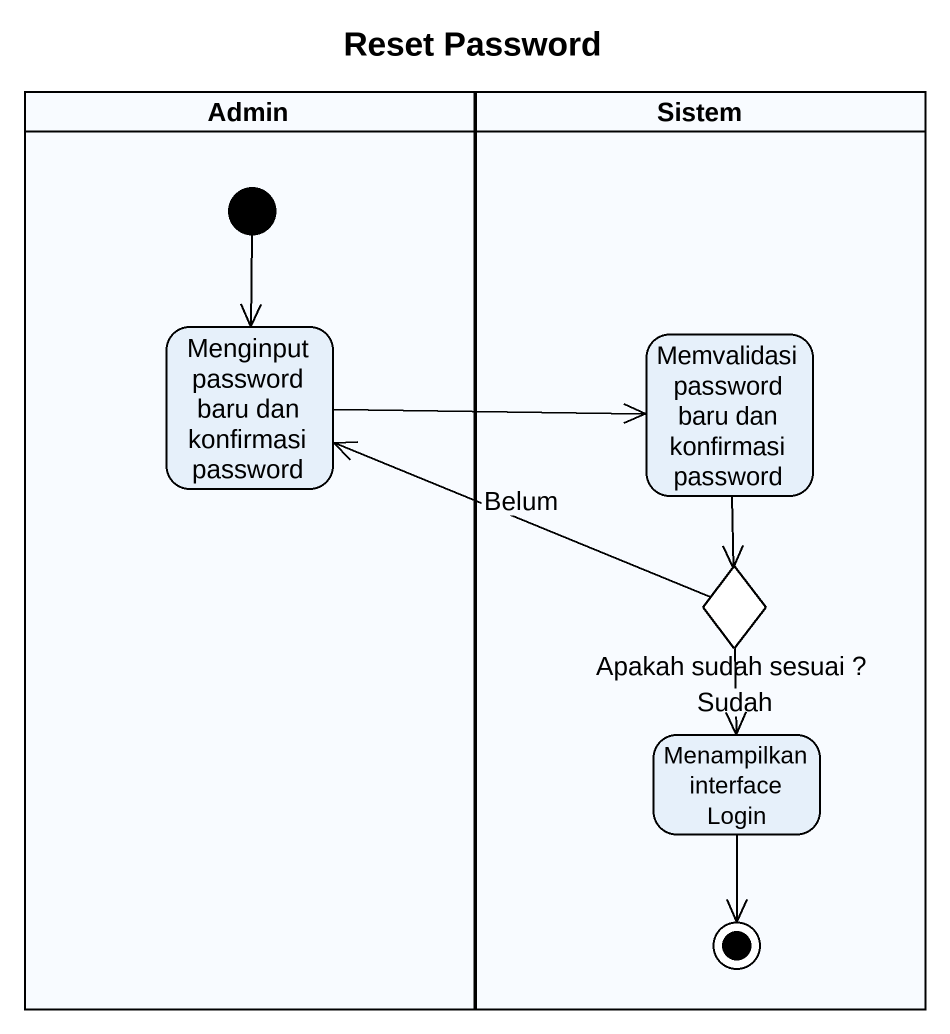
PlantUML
@startuml
title Reset Password
hide empty description
state Admin <<partition>> {
  state "Menginput password baru dan konfirmasi password" as Menginput_password_baru_dan
  [*] --> Menginput_password_baru_dan
}
state Sistem <<partition>> {
  state "Memvalidasi password baru dan konfirmasi password" as Memvalidasi_password_baru
  state "Apakah sudah sesuai ?" as Apakah_sudah_sesuai <<choice>>
  state "Menampilkan interface Login" as Menampilkan_interface_Login
  Menampilkan_interface_Login --> [*]
}
Menginput_password_baru_dan -right-> Memvalidasi_password_baru
Memvalidasi_password_baru --> Apakah_sudah_sesuai
Apakah_sudah_sesuai -left-> Menginput_password_baru_dan : Belum
Apakah_sudah_sesuai --> Menampilkan_interface_Login : Sudah
@enduml
